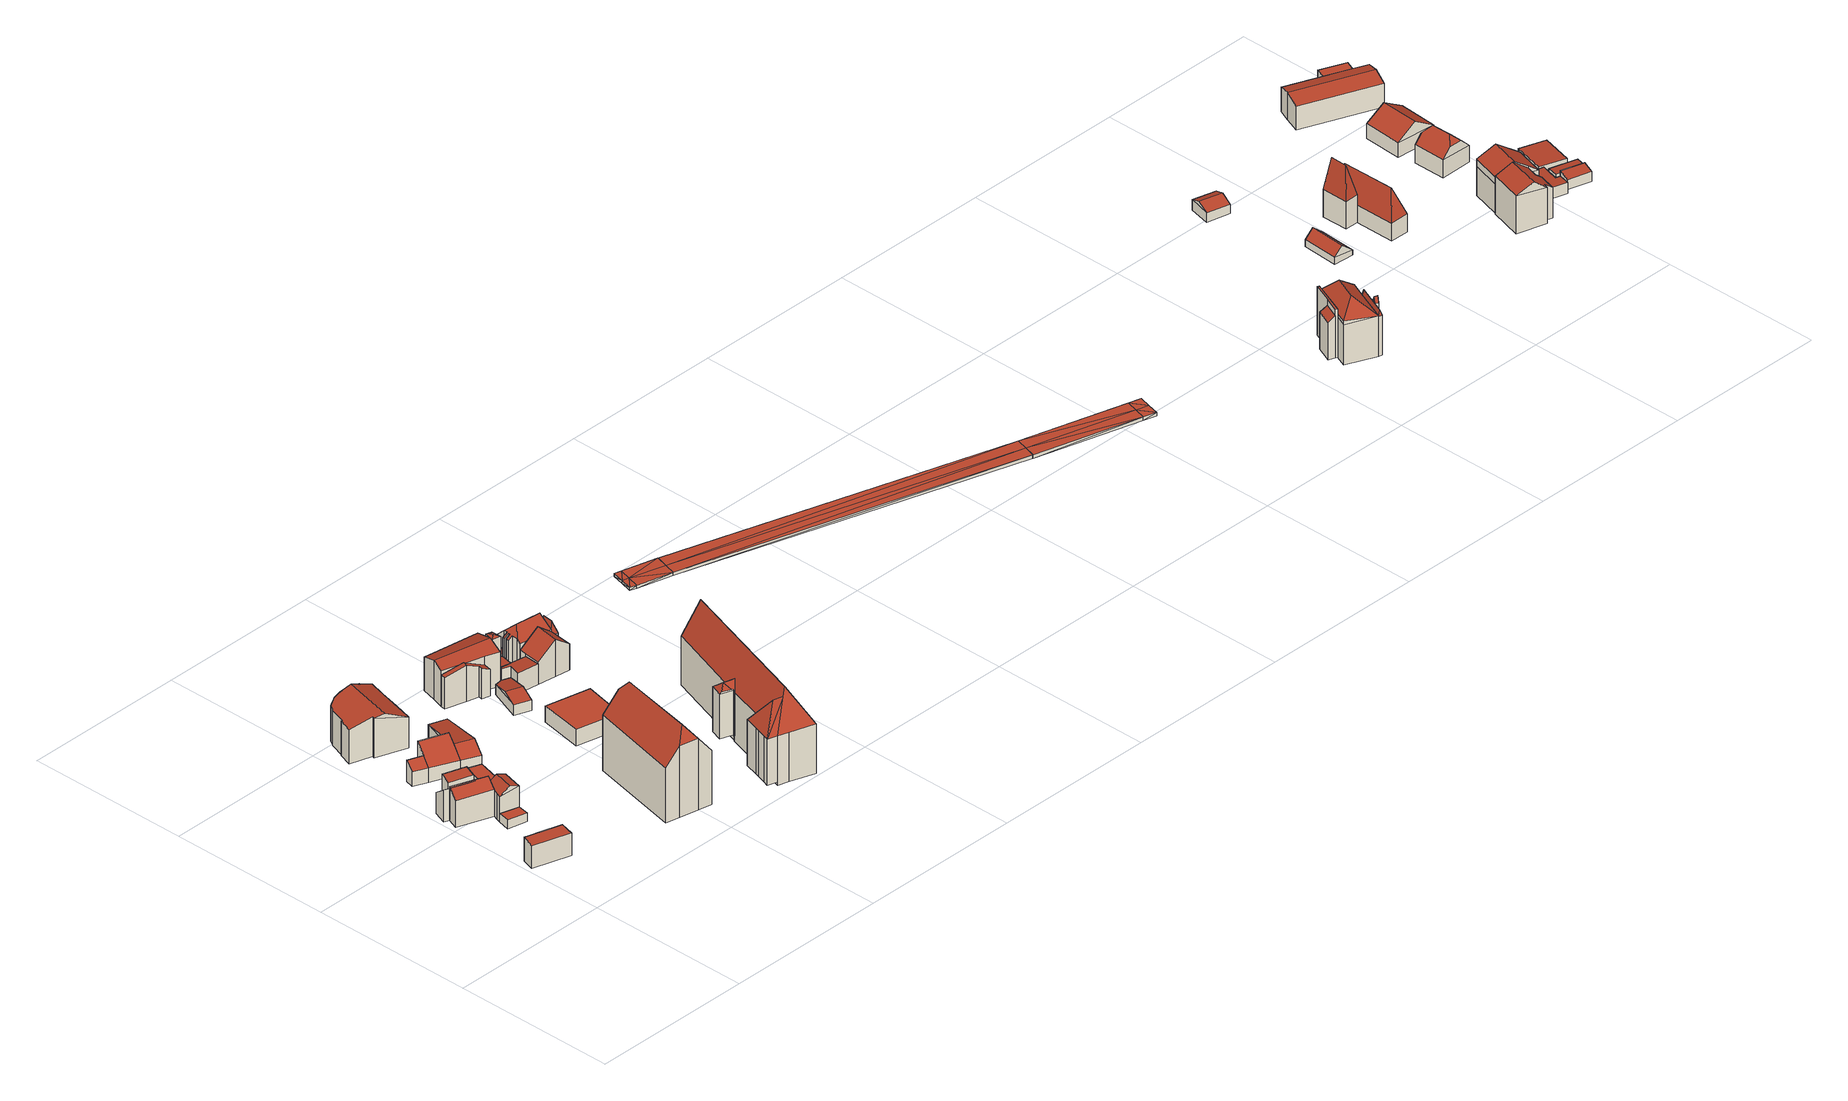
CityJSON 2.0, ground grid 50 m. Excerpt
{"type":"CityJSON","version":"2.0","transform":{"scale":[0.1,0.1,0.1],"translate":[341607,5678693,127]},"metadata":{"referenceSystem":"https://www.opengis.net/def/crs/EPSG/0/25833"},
"CityObjects":{
"building1":{"type":"Building","attributes":{"Dachtyp_tdc":"tdcPolyFlatRoof","Gemeindeschluessel":14729160,"Dachneigung":7.86,"QualitaetDacherkennung":70,"Geometrietyp2DReferenz":"3000","function":"31001_9998","roofType":"2100","measuredHeight":7.55},"geometry":[{"type":"MultiSurface","lod":"2","boundaries":[[[0,1,2,3]],[[1,4,5,2]],[[4,6,7,5]],[[6,8,9,7]],[[8,10,11,9]],[[10,12,13,11]],[[12,14,15,13]],[[14,0,3,15]],[[14,12,10,8,6,4,1,0]],[[3,2,5,7,9,11,13,15]]],"semantics":{"surfaces":[{"type":"WallSurface"},{"type":"RoofSurface"},{"type":"GroundSurface"}],"values":[0,0,0,0,0,0,0,0,1,2]}}]},
"building2":{"type":"Building","attributes":{"Dachtyp_tdc":"tdcPolyFlatRoof","Gemeindeschluessel":14729160,"Dachneigung":33.3,"QualitaetDacherkennung":71,"Geometrietyp2DReferenz":"3000","function":"31001_9998","roofType":"2100","measuredHeight":10.5},"geometry":[{"type":"MultiSurface","lod":"2","boundaries":[[[16,17,18,19]],[[17,20,21,18]],[[20,22,23,21]],[[22,24,25,23]],[[24,16,19,25]],[[24,22,20,17,16]],[[19,18,21,23,25]]],"semantics":{"surfaces":[{"type":"WallSurface"},{"type":"RoofSurface"},{"type":"GroundSurface"}],"values":[0,0,0,0,0,1,2]}}]},
"building3":{"type":"Building","attributes":{"Dachtyp_tdc":"tdcPolyFlatRoof","Gemeindeschluessel":14729160,"Dachneigung":37.61,"QualitaetDacherkennung":78,"Geometrietyp2DReferenz":"3000","function":"31001_9998","roofType":"2100","measuredHeight":10},"geometry":[{"type":"MultiSurface","lod":"2","boundaries":[[[26,27,28,29]],[[27,30,31,28]],[[30,32,33,31]],[[32,34,21,33]],[[34,35,18,21]],[[35,26,29,18]],[[35,34,32,30,27,26]],[[29,28,31,33,21,18]]],"semantics":{"surfaces":[{"type":"WallSurface"},{"type":"RoofSurface"},{"type":"GroundSurface"}],"values":[0,0,0,0,0,0,1,2]}}]},
"building4":{"type":"Building","attributes":{"Dachtyp_tdc":"tdcPolyFlatRoof","Gemeindeschluessel":14729160,"Dachneigung":0,"QualitaetDacherkennung":68,"Geometrietyp2DReferenz":"3000","function":"31001_9998","roofType":"1000","measuredHeight":2.64},"geometry":[{"type":"MultiSurface","lod":"2","boundaries":[[[36,37,38,39]],[[37,40,41,38]],[[40,42,43,41]],[[42,36,39,43]],[[42,40,37,36]],[[39,38,41,43]]],"semantics":{"surfaces":[{"type":"WallSurface"},{"type":"RoofSurface"},{"type":"GroundSurface"}],"values":[0,0,0,0,1,2]}}]},
"building5":{"type":"Building","attributes":{"Dachtyp_tdc":"tdcPolyFlatRoof","Gemeindeschluessel":14729160,"Dachneigung":8.6,"QualitaetDacherkennung":68,"Geometrietyp2DReferenz":"3000","function":"31001_9998","roofType":"2100","measuredHeight":6.21},"geometry":[{"type":"MultiSurface","lod":"2","boundaries":[[[44,45,46,47]],[[45,48,49,46]],[[48,50,51,49]],[[50,52,53,51]],[[52,54,55,53]],[[54,56,57,55]],[[56,44,47,57]],[[56,54,52,50,48,45,44]],[[47,46,49,51,53,55,57]]],"semantics":{"surfaces":[{"type":"WallSurface"},{"type":"RoofSurface"},{"type":"GroundSurface"}],"values":[0,0,0,0,0,0,0,1,2]}}]},
"building6":{"type":"Building","attributes":{"Dachtyp_tdc":"tdcFreeFormRoof","Gemeindeschluessel":14729160,"Dachneigung":37.84,"QualitaetDacherkennung":60,"Geometrietyp2DReferenz":"3000","function":"31001_9998","roofType":"5000","measuredHeight":10.18},"geometry":[{"type":"MultiSurface","lod":"2","boundaries":[[[58,59,38,41]],[[59,60,61,38]],[[60,62,63,61]],[[62,64,65,63]],[[64,66,67,65]],[[66,68,69,67]],[[68,58,41,69]],[[70,71,66,64,62,60,59]],[[58,68,71,70]],[[68,66,71]],[[59,58,70]],[[41,38,61,63,65,67,69]]],"semantics":{"surfaces":[{"type":"WallSurface"},{"type":"RoofSurface"},{"type":"GroundSurface"}],"values":[0,0,0,0,0,0,0,1,1,0,0,2]}}]},
"building7":{"type":"Building","attributes":{"Dachtyp_tdc":"tdcPolyFlatRoof","Gemeindeschluessel":14729160,"Dachneigung":10.71,"QualitaetDacherkennung":71,"Geometrietyp2DReferenz":"3000","function":"31001_9998","roofType":"2100","measuredHeight":6.39},"geometry":[{"type":"MultiSurface","lod":"2","boundaries":[[[72,73,74,75]],[[73,76,77,74]],[[76,78,79,77]],[[78,72,75,79]],[[78,76,73,72]],[[75,74,77,79]]],"semantics":{"surfaces":[{"type":"WallSurface"},{"type":"RoofSurface"},{"type":"GroundSurface"}],"values":[0,0,0,0,1,2]}}]},
"building8":{"type":"Building","attributes":{"Dachtyp_tdc":"tdcPolyFlatRoof","Gemeindeschluessel":14729160,"Dachneigung":0,"QualitaetDacherkennung":30,"Geometrietyp2DReferenz":"3000","function":"31001_9998","roofType":"1000","measuredHeight":5.7},"geometry":[{"type":"MultiSurface","lod":"2","boundaries":[[[80,81,82,67]],[[81,83,84,82]],[[83,78,85,84]],[[78,86,87,85]],[[86,88,89,87]],[[88,90,91,89]],[[90,92,69,91]],[[92,80,67,69]],[[92,90,88,86,78,83,81,80]],[[67,82,84,85,87,89,91,69]]],"semantics":{"surfaces":[{"type":"WallSurface"},{"type":"RoofSurface"},{"type":"GroundSurface"}],"values":[0,0,0,0,0,0,0,0,1,2]}}]},
"building9":{"type":"Building","attributes":{"Gemeindeschluessel":14729160,"Geometrietyp2DReferenz":"3000","function":"31001_9998","roofType":"9999"},"children":["building9-1","building9-2","building9-3"]},
"building9-1":{"type":"BuildingPart","attributes":{"Dachtyp_tdc":"tdcPolyFlatRoof","Dachneigung":35.22,"QualitaetDacherkennung":91,"Geometrietyp2DReferenz":"3000","roofType":"2100","measuredHeight":8.87},"parents":["building9"],"geometry":[{"type":"MultiSurface","lod":"2","boundaries":[[[93,94,95,96]],[[97,98,99,100]],[[98,101,102,103,104,99]],[[98,97,94,93,105,101]],[[104,96,95,100,99]],[[105,102,101]],[[96,104,103,93]],[[93,103,102,105]],[[100,95,94,97]]],"semantics":{"surfaces":[{"type":"WallSurface"},{"type":"RoofSurface"},{"type":"GroundSurface"},{"type":"ClosureSurface"}],"values":[0,0,0,1,2,0,3,3,3]}}]},
"building9-2":{"type":"BuildingPart","attributes":{"Dachtyp_tdc":"tdcPolyFlatRoof","Dachneigung":35.56,"QualitaetDacherkennung":69,"Geometrietyp2DReferenz":"3000","roofType":"2100","measuredHeight":6.53},"parents":["building9"],"geometry":[{"type":"MultiSurface","lod":"2","boundaries":[[[106,107,95,94]],[[106,108,109,107]],[[108,110,97,100,109]],[[108,106,94,110]],[[100,95,107,109]],[[94,97,110]],[[94,95,100,97]]],"semantics":{"surfaces":[{"type":"WallSurface"},{"type":"RoofSurface"},{"type":"GroundSurface"},{"type":"ClosureSurface"}],"values":[0,0,0,1,2,0,3]}}]},
"building9-3":{"type":"BuildingPart","attributes":{"Dachtyp_tdc":"tdcGableRoof","Dachneigung":10.05,"QualitaetDacherkennung":29,"Geometrietyp2DReferenz":"3000","roofType":"3100","measuredHeight":6.96},"parents":["building9"],"geometry":[{"type":"MultiSurface","lod":"2","boundaries":[[[111,112,113,114]],[[112,115,116,113]],[[115,93,96,116]],[[115,112,117]],[[112,111,102,105,118,117]],[[93,115,117,118]],[[114,113,116,96,104]],[[114,104,103,111]],[[104,96,93,103]],[[118,105,93]],[[103,102,111]],[[93,105,102,103]]],"semantics":{"surfaces":[{"type":"WallSurface"},{"type":"RoofSurface"},{"type":"GroundSurface"},{"type":"ClosureSurface"}],"values":[0,0,0,0,1,1,2,0,3,0,0,3]}}]},
"building10":{"type":"Building","attributes":{"Dachtyp_tdc":"tdcFreeFormRoof","Gemeindeschluessel":14729160,"Dachneigung":25.63,"QualitaetDacherkennung":40,"Geometrietyp2DReferenz":"3000","function":"31001_9998","roofType":"5000","measuredHeight":13.06},"geometry":[{"type":"MultiSurface","lod":"2","boundaries":[[[119,120,121,122]],[[120,123,124,121]],[[123,125,126,124]],[[125,127,128,126]],[[127,129,130,128]],[[129,131,132,130]],[[131,133,134,132]],[[133,135,136,134]],[[135,137,138,136]],[[137,139,140,138]],[[139,141,142,140]],[[141,143,144,142]],[[143,145,146,144]],[[145,147,148,146]],[[147,149,150,148]],[[149,151,152,150]],[[151,153,154,152]],[[153,155,156,154]],[[155,119,122,156]],[[153,151,149,147,145,157,158,155]],[[158,157,143,141,139,137,135,133,131,129,127,125,123,120,119]],[[145,143,157]],[[119,155,158]],[[122,121,124,126,128,130,132,134,136,138,140,142,144,146,148,150,152,154,156]]],"semantics":{"surfaces":[{"type":"WallSurface"},{"type":"RoofSurface"},{"type":"GroundSurface"}],"values":[0,0,0,0,0,0,0,0,0,0,0,0,0,0,0,0,0,0,0,1,1,0,0,2]}}]},
"building11":{"type":"Building","attributes":{"name":"Staatsanwaltschaft Leipzig","Dachtyp_tdc":"tdcHippedGableRoof","Gemeindeschluessel":14729160,"Dachneigung":51.75,"QualitaetDacherkennung":100,"Geometrietyp2DReferenz":"3000","function":"31001_3010","roofType":"3300","measuredHeight":26.03},"geometry":[{"type":"MultiSurface","lod":"2","boundaries":[[[159,160,161,162]],[[160,163,164,161]],[[163,165,166,164]],[[165,167,168,166]],[[167,169,170,168]],[[169,171,172,170]],[[171,173,174,172]],[[173,159,162,174]],[[169,167,175]],[[160,159,176]],[[167,165,163,160,176,175]],[[159,173,171,169,175,176]],[[162,161,164,166,168,170,172,174]]],"semantics":{"surfaces":[{"type":"WallSurface"},{"type":"RoofSurface"},{"type":"GroundSurface"}],"values":[0,0,0,0,0,0,0,0,1,1,1,1,2]}}]},
"building12":{"type":"Building","attributes":{"Dachtyp_tdc":"tdcPolyFlatRoof","Gemeindeschluessel":14729160,"Dachneigung":0,"QualitaetDacherkennung":26,"Geometrietyp2DReferenz":"3000","function":"31001_9998","roofType":"1000","measuredHeight":5.09},"geometry":[{"type":"MultiSurface","lod":"2","boundaries":[[[177,178,179,180]],[[178,181,182,179]],[[181,183,184,182]],[[183,177,180,184]],[[183,181,178,177]],[[180,179,182,184]]],"semantics":{"surfaces":[{"type":"WallSurface"},{"type":"RoofSurface"},{"type":"GroundSurface"}],"values":[0,0,0,0,1,2]}}]},
"building13":{"type":"Building","attributes":{"Gemeindeschluessel":14729160,"Geometrietyp2DReferenz":"3000","function":"31001_9998","roofType":"9999"},"children":["building13-1","building13-2"]},
"building13-1":{"type":"BuildingPart","attributes":{"Dachtyp_tdc":"tdcGableRoof","Dachneigung":24.85,"QualitaetDacherkennung":20,"Geometrietyp2DReferenz":"3000","roofType":"3100","measuredHeight":11.17},"parents":["building13"],"geometry":[{"type":"MultiSurface","lod":"2","boundaries":[[[185,186,187,188]],[[186,189,190,187]],[[189,191,192,190]],[[191,193,194,192]],[[195,196,197,198]],[[196,185,188,197]],[[199,200,193,191,189]],[[189,186,185,196,195,201,199]],[[188,187,190,192,194,202,198,197]],[[203,200,199]],[[202,194,193,200,203]],[[201,203,199]],[[202,203,201,195,198]]],"semantics":{"surfaces":[{"type":"WallSurface"},{"type":"RoofSurface"},{"type":"GroundSurface"},{"type":"ClosureSurface"}],"values":[0,0,0,0,0,0,1,1,2,0,3,0,3]}}]},
"building13-2":{"type":"BuildingPart","attributes":{"Dachtyp_tdc":"tdcGableRoof","Dachneigung":19.68,"QualitaetDacherkennung":44,"Geometrietyp2DReferenz":"3000","roofType":"3100","measuredHeight":12.13},"parents":["building13"],"geometry":[{"type":"MultiSurface","lod":"2","boundaries":[[[204,205,206,194,193]],[[205,207,208,206]],[[207,209,210,208]],[[209,211,212,210]],[[211,213,214,212]],[[213,215,216,214]],[[215,217,218,216]],[[217,219,195,198,218]],[[213,211,209,207,205]],[[205,204,200,203,201,219,217,215,213]],[[198,202,194,206,208,210,212,214,216,218]],[[201,195,219]],[[193,200,204]],[[194,202,203,200,193]],[[202,198,195,201,203]]],"semantics":{"surfaces":[{"type":"WallSurface"},{"type":"RoofSurface"},{"type":"GroundSurface"},{"type":"ClosureSurface"}],"values":[0,0,0,0,0,0,0,0,1,1,2,0,0,3,3]}}]},
"building14":{"type":"Building","attributes":{"Dachtyp_tdc":"tdcFreeFormRoof","Gemeindeschluessel":14729160,"Dachneigung":13.59,"QualitaetDacherkennung":16,"Geometrietyp2DReferenz":"3000","function":"31001_9998","roofType":"5000","measuredHeight":4.41},"geometry":[{"type":"MultiSurface","lod":"2","boundaries":[[[220,221,222,223]],[[221,224,225,222]],[[224,226,227,225]],[[226,228,229,227]],[[228,230,231,229]],[[230,232,233,231]],[[232,234,235,233]],[[234,220,223,235]],[[230,228,226,224,221,236,237]],[[234,232,237,236,220]],[[221,220,236]],[[232,230,237]],[[223,222,225,227,229,231,233,235]]],"semantics":{"surfaces":[{"type":"WallSurface"},{"type":"RoofSurface"},{"type":"GroundSurface"}],"values":[0,0,0,0,0,0,0,0,1,1,0,0,2]}}]},
"building15":{"type":"Building","attributes":{"Gemeindeschluessel":14729160,"Geometrietyp2DReferenz":"3000","function":"31001_9998","roofType":"9999"},"children":["building15-1","building15-2"]},
"building15-1":{"type":"BuildingPart","attributes":{"Dachtyp_tdc":"tdcPolyFlatRoof","Dachneigung":3.17,"QualitaetDacherkennung":57,"Geometrietyp2DReferenz":"3000","roofType":"2100","measuredHeight":6.18},"parents":["building15"],"geometry":[{"type":"MultiSurface","lod":"2","boundaries":[[[238,239,240,241,242]],[[239,243,244,240]],[[243,245,246,244]],[[245,247,248,246]],[[247,249,250,248]],[[249,247,245,243,239,238,251]],[[241,240,244,246,248,250]],[[242,251,238]],[[241,250,249,251,242]]],"semantics":{"surfaces":[{"type":"WallSurface"},{"type":"RoofSurface"},{"type":"GroundSurface"},{"type":"ClosureSurface"}],"values":[0,0,0,0,0,1,2,0,3]}}]},
"building15-2":{"type":"BuildingPart","attributes":{"Dachtyp_tdc":"tdcPolyFlatRoof","Dachneigung":3.89,"QualitaetDacherkennung":77,"Geometrietyp2DReferenz":"3000","roofType":"2100","measuredHeight":6.38},"parents":["building15"],"geometry":[{"type":"MultiSurface","lod":"2","boundaries":[[[247,248,250,249]],[[247,252,253,248]],[[252,254,255,253]],[[254,256,231,255]],[[256,257,229,231]],[[257,258,227,229]],[[258,259,225,227]],[[259,242,241,225]],[[242,259,258,257,256,254,252,247,249,251]],[[250,248,253,255,231,229,227,225,241]],[[250,241,242,251,249]]],"semantics":{"surfaces":[{"type":"WallSurface"},{"type":"RoofSurface"},{"type":"GroundSurface"},{"type":"ClosureSurface"}],"values":[0,0,0,0,0,0,0,0,1,2,3]}}]},
"building16":{"type":"Building","attributes":{"Dachtyp_tdc":"tdcFreeFormRoof","Gemeindeschluessel":14729160,"Dachneigung":22.37,"QualitaetDacherkennung":11,"Geometrietyp2DReferenz":"3000","function":"31001_9998","roofType":"5000","measuredHeight":12.38},"geometry":[{"type":"MultiSurface","lod":"2","boundaries":[[[260,215,216,261]],[[215,262,212,216]],[[262,263,264,212]],[[263,260,261,264]],[[265,263,262]],[[266,265,262,215]],[[266,215,260]],[[265,266,260,263]],[[261,216,212,264]]],"semantics":{"surfaces":[{"type":"WallSurface"},{"type":"RoofSurface"},{"type":"GroundSurface"}],"values":[0,0,0,0,1,1,1,1,2]}}]},
"building17":{"type":"Building","attributes":{"Dachtyp_tdc":"tdcPolyFlatRoof","Gemeindeschluessel":14729160,"Dachneigung":3.23,"QualitaetDacherkennung":82,"Geometrietyp2DReferenz":"3000","function":"31001_9998","roofType":"2100","measuredHeight":3.05},"geometry":[{"type":"MultiSurface","lod":"2","boundaries":[[[267,268,269,270]],[[268,271,272,269]],[[271,273,274,272]],[[273,275,276,274]],[[275,267,270,276]],[[275,273,271,268,267]],[[270,269,272,274,276]]],"semantics":{"surfaces":[{"type":"WallSurface"},{"type":"RoofSurface"},{"type":"GroundSurface"}],"values":[0,0,0,0,0,1,2]}}]},
"building18":{"type":"Building","attributes":{"name":"Amtsgericht,Schloss Grimma","Gemeindeschluessel":14729160,"QualitaetDacherkennung":100,"Geometrietyp2DReferenz":"3000","function":"31001_3015","roofType":"9999"},"children":["building18-1","building18-2","building18-3"]},
"building18-1":{"type":"BuildingPart","attributes":{"Dachtyp_tdc":"tdcHipAndGableRoof","Dachneigung":48.7,"QualitaetDacherkennung":100,"Geometrietyp2DReferenz":"3000","roofType":"5000","measuredHeight":15.98},"parents":["building18"],"geometry":[{"type":"MultiSurface","lod":"2","boundaries":[[[277,278,279,280,281]],[[278,282,283,279]],[[282,284,285,283]],[[284,286,287,288,285]],[[282,289,290,284]],[[291,292,293,294,295,290]],[[293,277,294]],[[289,291,290]],[[286,290,295]],[[290,286,284]],[[278,292,291,289,282]],[[277,293,292,278]],[[286,295,294]],[[280,279,283,285,288,296]],[[297,287,286,294]],[[296,288,287,297]],[[281,297,294,277]],[[281,280,296,297]]],"semantics":{"surfaces":[{"type":"WallSurface"},{"type":"RoofSurface"},{"type":"GroundSurface"},{"type":"ClosureSurface"}],"values":[0,0,0,0,1,1,1,1,1,1,0,0,0,2,0,3,0,3]}}]},
"building18-2":{"type":"BuildingPart","attributes":{"Dachtyp_tdc":"tdcHipAndGableRoof","Dachneigung":59.35,"QualitaetDacherkennung":100,"Geometrietyp2DReferenz":"3000","roofType":"5000","measuredHeight":24.77},"parents":["building18"],"geometry":[{"type":"MultiSurface","lod":"2","boundaries":[[[298,299,300,301,302]],[[299,281,280,303,300]],[[304,305,306,307]],[[305,308,309,306]],[[308,310,311,309]],[[310,312,313,311]],[[312,314,315,313]],[[314,316,317,315]],[[316,318,319,317]],[[318,320,321,319]],[[320,322,323,324,321]],[[320,318,316,325]],[[316,314,312,310,325]],[[310,308,305,304,287,297,281,299,298,322,320,325]],[[301,300,303,326,307,306,309,311,313,315,317,319,321,324]],[[326,303,280,296]],[[296,280,281,297]],[[304,307,326,296,288,287]],[[287,288,296,297]],[[302,301,324,323]],[[298,302,323,322]]],"semantics":{"surfaces":[{"type":"WallSurface"},{"type":"RoofSurface"},{"type":"GroundSurface"},{"type":"ClosureSurface"}],"values":[0,0,0,0,0,0,0,0,0,0,0,1,1,1,2,0,3,0,3,0,3]}}]},
"building18-3":{"type":"BuildingPart","attributes":{"Dachtyp_tdc":"tdcHipAndGableRoof","Dachneigung":58.11,"QualitaetDacherkennung":100,"Geometrietyp2DReferenz":"3000","roofType":"5000","measuredHeight":21.77},"parents":["building18"],"geometry":[{"type":"MultiSurface","lod":"2","boundaries":[[[320,327,328,329]],[[327,330,331,328]],[[330,332,333,331]],[[332,334,335,333]],[[334,336,337,335]],[[336,338,298,302,337]],[[334,332,330,339,340,336]],[[339,341,342,340]],[[341,327,320,342]],[[338,340,342]],[[340,338,336]],[[327,341,339,330]],[[338,342,320]],[[329,328,331,333,335,337,302,323]],[[329,323,322,298,338,320]],[[323,302,298,322]]],"semantics":{"surfaces":[{"type":"WallSurface"},{"type":"RoofSurface"},{"type":"GroundSurface"},{"type":"ClosureSurface"}],"values":[0,0,0,0,0,0,1,1,1,1,1,0,0,2,0,3]}}]},
"building19":{"type":"Building","attributes":{"Dachtyp_tdc":"tdcGableRoof","Gemeindeschluessel":14729160,"Dachneigung":39.35,"QualitaetDacherkennung":75,"Geometrietyp2DReferenz":"3000","function":"31001_9998","roofType":"3100","measuredHeight":11.54},"geometry":[{"type":"MultiSurface","lod":"2","boundaries":[[[343,344,345,346]],[[344,347,348,345]],[[347,349,350,348]],[[349,351,352,350]],[[351,353,255,352]],[[353,354,253,255]],[[354,343,346,253]],[[351,349,347,344]],[[344,343,354,353,351]],[[346,345,348,350,352,255,253]]],"semantics":{"surfaces":[{"type":"WallSurface"},{"type":"RoofSurface"},{"type":"GroundSurface"}],"values":[0,0,0,0,0,0,0,1,1,2]}}]},
"building20":{"type":"Building","attributes":{"Dachtyp_tdc":"tdcGableAndHippedGRoof","Gemeindeschluessel":14729160,"Dachneigung":44.01,"QualitaetDacherkennung":59,"Geometrietyp2DReferenz":"3000","function":"31001_9998","roofType":"9999","measuredHeight":11.18},"geometry":[{"type":"MultiSurface","lod":"2","boundaries":[[[355,356,357,358]],[[356,359,360,357]],[[359,361,362,360]],[[361,363,364,362]],[[363,365,366,364]],[[365,367,368,366]],[[367,369,370,368]],[[369,371,372,370]],[[371,373,374,372]],[[373,375,376,374]],[[375,377,378,376]],[[377,379,380,378]],[[379,381,382,380]],[[381,383,384,382]],[[383,385,386,384]],[[385,355,358,386]],[[381,379,377,375,373,371,369,367,365,363,387]],[[363,361,359,356,355,387]],[[355,385,383,381,387]],[[358,357,360,362,364,366,368,370,372,374,376,378,380,382,384,386]]],"semantics":{"surfaces":[{"type":"WallSurface"},{"type":"RoofSurface"},{"type":"GroundSurface"}],"values":[0,0,0,0,0,0,0,0,0,0,0,0,0,0,0,0,1,1,1,2]}}]},
"building21":{"type":"Building","attributes":{"Dachtyp_tdc":"tdcFreeFormRoof","Gemeindeschluessel":14729160,"Dachneigung":71.85,"QualitaetDacherkennung":29,"Geometrietyp2DReferenz":"3000","function":"31001_9998","roofType":"5000","measuredHeight":9.69},"geometry":[{"type":"MultiSurface","lod":"2","boundaries":[[[388,389,390,391]],[[389,392,393,390]],[[392,394,395,393]],[[394,388,391,395]],[[396,397,394,392]],[[396,392,389]],[[397,396,389,388]],[[397,388,394]],[[391,390,393,395]]],"semantics":{"surfaces":[{"type":"WallSurface"},{"type":"RoofSurface"},{"type":"GroundSurface"}],"values":[0,0,0,0,1,0,1,1,2]}}]},
"building22":{"type":"Building","attributes":{"name":"Pöppelmannbrücke","BodenHoehe":129.99,"gemHoehe":0,"BauwerkHoehe":1,"Breite":7.5,"Gemeindeschluessel":"14729160","Geometrietyp2DReferenz":"3000","function":"53001_1800","measuredHeight":1},"geometry":[{"type":"MultiSurface","lod":"2","boundaries":[[[398,399,400]],[[400,399,401]],[[400,401,402]],[[402,401,403]],[[402,403,404]],[[404,403,405]],[[405,403,406]],[[406,403,407]],[[406,407,408]],[[406,408,409]],[[409,408,410]],[[409,410,411]],[[399,412,401]],[[401,412,413]],[[401,413,414]],[[401,414,403]],[[403,414,407]],[[407,414,415]],[[407,415,416]],[[407,416,417]],[[407,417,418]],[[407,418,408]],[[408,418,419]],[[408,419,410]],[[409,420,421]],[[411,410,422]],[[411,422,420]],[[410,419,423]],[[410,423,422]],[[419,418,424]],[[419,424,423]],[[418,417,425]],[[418,425,424]],[[417,416,426]],[[417,426,425]],[[416,415,427]],[[416,427,426]],[[415,414,428]],[[415,428,427]],[[414,413,429]],[[414,429,428]],[[413,412,430]],[[413,430,429]],[[412,399,431]],[[412,431,430]],[[399,398,432]],[[399,432,431]],[[398,400,433]],[[398,433,432]],[[400,402,434]],[[400,434,433]],[[402,404,435]],[[402,435,434]],[[404,405,436]],[[404,436,435]],[[405,406,437]],[[405,437,436]],[[406,409,421]],[[406,421,437]],[[409,411,420]],[[433,431,432]],[[438,431,433]],[[434,438,433]],[[439,438,434]],[[435,439,434]],[[436,439,435]],[[437,439,436]],[[440,439,437]],[[441,440,437]],[[421,441,437]],[[422,441,421]],[[420,422,421]],[[438,430,431]],[[429,430,438]],[[428,429,438]],[[439,428,438]],[[440,428,439]],[[427,428,440]],[[426,427,440]],[[425,426,440]],[[424,425,440]],[[441,424,440]],[[423,424,441]],[[422,423,441]]],"semantics":{"surfaces":[{"type":"RoofSurface"},{"type":"WallSurface"},{"type":"GroundSurface"}],"values":[0,0,0,0,0,0,0,0,0,0,0,0,0,0,0,0,0,0,0,0,0,0,0,0,1,1,1,1,1,1,1,1,1,1,1,1,1,1,1,1,1,1,1,1,1,1,1,1,1,1,1,1,1,1,1,1,1,1,1,1,2,2,2,2,2,2,2,2,2,2,2,2,2,2,2,2,2,2,2,2,2,2,2,2]}}]},
"building23":{"type":"Building","attributes":{"Gemeindeschluessel":14729160,"Geometrietyp2DReferenz":"3000","function":"31001_9998","roofType":"9999"},"children":["building23-1","building23-2","building23-3","building23-4","building23-5"]},
"building23-1":{"type":"BuildingPart","attributes":{"Dachtyp_tdc":"tdcGableRoof","Dachneigung":68.23,"QualitaetDacherkennung":5,"Geometrietyp2DReferenz":"3000","roofType":"3100","measuredHeight":15.13},"parents":["building23"],"geometry":[{"type":"MultiSurface","lod":"2","boundaries":[[[442,443,444,445]],[[443,446,447,444]],[[446,448,449,450,447]],[[446,443,451]],[[443,442,452,453,451]],[[448,446,451,453]],[[445,444,447,450]],[[454,449,448]],[[442,445,450,449,454]],[[448,453,452,454]],[[454,452,442]]],"semantics":{"surfaces":[{"type":"WallSurface"},{"type":"RoofSurface"},{"type":"GroundSurface"},{"type":"ClosureSurface"}],"values":[0,0,0,0,1,1,2,0,3,0,3]}}]},
"building23-2":{"type":"BuildingPart","attributes":{"Dachtyp_tdc":"tdcFreeFormRoof","Dachneigung":73.15,"QualitaetDacherkennung":38,"Geometrietyp2DReferenz":"3000","roofType":"5000","measuredHeight":13.95},"parents":["building23"],"geometry":[{"type":"MultiSurface","lod":"2","boundaries":[[[455,456,442,445,457]],[[458,459,460,461]],[[462,459,458]],[[463,462,458,449,454,452,456]],[[463,456,455]],[[462,463,455,459]],[[457,445,450,461,460]],[[461,450,449,458]],[[442,456,452]],[[450,445,442,454,449]],[[442,452,454]],[[457,460,459,455]]],"semantics":{"surfaces":[{"type":"WallSurface"},{"type":"RoofSurface"},{"type":"GroundSurface"},{"type":"ClosureSurface"}],"values":[0,0,1,1,0,1,2,0,0,3,3,3]}}]},
"building23-3":{"type":"BuildingPart","attributes":{"Dachtyp_tdc":"tdcPolyFlatRoof","Dachneigung":36.7,"QualitaetDacherkennung":43,"Geometrietyp2DReferenz":"3000","roofType":"2100","measuredHeight":13.03},"parents":["building23"],"geometry":[{"type":"MultiSurface","lod":"2","boundaries":[[[464,465,466,467]],[[465,468,469,466]],[[468,470,471,469]],[[470,468,465,464]],[[467,466,469,471]],[[467,471,470,464]]],"semantics":{"surfaces":[{"type":"WallSurface"},{"type":"RoofSurface"},{"type":"GroundSurface"},{"type":"ClosureSurface"}],"values":[0,0,0,1,2,3]}}]},
"building23-4":{"type":"BuildingPart","attributes":{"Dachtyp_tdc":"tdcPolyFlatRoof","Dachneigung":0,"QualitaetDacherkennung":16,"Geometrietyp2DReferenz":"3000","roofType":"1000","measuredHeight":15.02},"parents":["building23"],"geometry":[{"type":"MultiSurface","lod":"2","boundaries":[[[472,473,464,467,474,475,476]],[[477,478,479,471,470]],[[478,480,481,482,483,479]],[[480,478,477,473,472]],[[474,467,471,479,483]],[[470,464,473,477]],[[470,471,467,464]],[[476,481,480,472]],[[475,474,483,482]],[[475,482,481,476]]],"semantics":{"surfaces":[{"type":"WallSurface"},{"type":"RoofSurface"},{"type":"GroundSurface"},{"type":"ClosureSurface"}],"values":[0,0,0,1,2,0,3,0,3,3]}}]},
"building23-5":{"type":"BuildingPart","attributes":{"Dachtyp_tdc":"tdcHipRoof","Dachneigung":41.52,"QualitaetDacherkennung":52,"Geometrietyp2DReferenz":"3000","roofType":"3200","measuredHeight":17.5},"parents":["building23"],"geometry":[{"type":"MultiSurface","lod":"2","boundaries":[[[484,485,486,460,459]],[[485,475,474,486]],[[482,487,488,483]],[[487,489,455,457,488]],[[490,484,491]],[[492,481,493]],[[484,494,492,493,491]],[[481,476,490,491,493]],[[485,490,476,475]],[[489,494,484]],[[487,492,494,489]],[[482,481,492,487]],[[484,490,485]],[[457,460,486,474,483,488]],[[459,455,489,484]],[[459,460,457,455]],[[483,474,475,482]],[[475,476,481,482]]],"semantics":{"surfaces":[{"type":"WallSurface"},{"type":"RoofSurface"},{"type":"GroundSurface"},{"type":"ClosureSurface"}],"values":[0,0,0,0,1,1,1,1,0,0,0,0,0,2,0,3,3,3]}}]},
"building24":{"type":"Building","attributes":{"Dachtyp_tdc":"tdcGableRoof","Gemeindeschluessel":14729160,"Dachneigung":41.51,"QualitaetDacherkennung":51,"Geometrietyp2DReferenz":"3000","function":"31001_9998","roofType":"3100","measuredHeight":4.69},"geometry":[{"type":"MultiSurface","lod":"2","boundaries":[[[495,496,497,498]],[[496,499,500,497]],[[499,501,502,500]],[[501,495,498,502]],[[499,496,503]],[[495,501,504]],[[496,495,504,503]],[[501,499,503,504]],[[498,497,500,502]]],"semantics":{"surfaces":[{"type":"WallSurface"},{"type":"RoofSurface"},{"type":"GroundSurface"}],"values":[0,0,0,0,0,0,1,1,2]}}]},
"building25":{"type":"Building","attributes":{"Dachtyp_tdc":"tdcGableRoof","Gemeindeschluessel":14729160,"Dachneigung":21.46,"QualitaetDacherkennung":83,"Geometrietyp2DReferenz":"3000","function":"31001_9998","roofType":"3100","measuredHeight":4.34},"geometry":[{"type":"MultiSurface","lod":"2","boundaries":[[[505,506,507,508]],[[506,509,510,507]],[[509,511,512,510]],[[511,505,508,512]],[[509,506,513]],[[505,511,514]],[[506,505,514,513]],[[511,509,513,514]],[[508,507,510,512]]],"semantics":{"surfaces":[{"type":"WallSurface"},{"type":"RoofSurface"},{"type":"GroundSurface"}],"values":[0,0,0,0,0,0,1,1,2]}}]},
"building26":{"type":"Building","attributes":{"Gemeindeschluessel":14729160,"Geometrietyp2DReferenz":"3000","function":"31001_9998","roofType":"9999"},"children":["building26-1","building26-2"]},
"building26-1":{"type":"BuildingPart","attributes":{"Dachtyp_tdc":"tdcFreeFormRoof","Dachneigung":77.5,"QualitaetDacherkennung":15,"Geometrietyp2DReferenz":"3000","roofType":"5000","measuredHeight":17.85},"parents":["building26"],"geometry":[{"type":"MultiSurface","lod":"2","boundaries":[[[515,516,517,518,519]],[[516,520,521,517]],[[520,522,523,521]],[[522,524,525,526,523]],[[527,524,522]],[[528,527,522,520]],[[529,528,520,516]],[[529,516,515]],[[527,528,529,515,524]],[[518,517,521,523,526]],[[519,525,524,515]],[[518,526,525,519]]],"semantics":{"surfaces":[{"type":"WallSurface"},{"type":"RoofSurface"},{"type":"GroundSurface"},{"type":"ClosureSurface"}],"values":[0,0,0,0,1,1,1,1,1,2,0,3]}}]},
"building26-2":{"type":"BuildingPart","attributes":{"Dachtyp_tdc":"tdcFreeFormRoof","Dachneigung":70.49,"QualitaetDacherkennung":15,"Geometrietyp2DReferenz":"3000","roofType":"5000","measuredHeight":13.6},"parents":["building26"],"geometry":[{"type":"MultiSurface","lod":"2","boundaries":[[[530,531,532,533]],[[531,534,535,532]],[[525,530,533,526]],[[536,537,525,519,534]],[[536,534,531]],[[537,536,531,530]],[[537,530,525]],[[533,532,535,518,526]],[[518,535,534,519]],[[526,518,519,525]]],"semantics":{"surfaces":[{"type":"WallSurface"},{"type":"RoofSurface"},{"type":"GroundSurface"},{"type":"ClosureSurface"}],"values":[0,0,0,1,1,1,1,2,0,3]}}]},
"building27":{"type":"Building","attributes":{"Dachtyp_tdc":"tdcFreeFormRoof","Gemeindeschluessel":14729160,"Dachneigung":37.31,"QualitaetDacherkennung":58,"Geometrietyp2DReferenz":"3000","function":"31001_9998","roofType":"5000","measuredHeight":14.33},"geometry":[{"type":"MultiSurface","lod":"2","boundaries":[[[538,539,540,541]],[[539,542,543,540]],[[542,544,545,543]],[[544,546,547,545]],[[546,548,549,547]],[[548,550,551,549]],[[550,552,553,551]],[[552,538,541,553]],[[554,555,539,538]],[[544,542,555,554,552,550,548,546]],[[542,539,555]],[[538,552,554]],[[541,540,543,545,547,549,551,553]]],"semantics":{"surfaces":[{"type":"WallSurface"},{"type":"RoofSurface"},{"type":"GroundSurface"}],"values":[0,0,0,0,0,0,0,0,1,1,0,0,2]}}]},
"building28":{"type":"Building","attributes":{"Dachtyp_tdc":"tdcGableRoof","Gemeindeschluessel":14729160,"Dachneigung":35.13,"QualitaetDacherkennung":50,"Geometrietyp2DReferenz":"3000","function":"31001_9998","roofType":"3100","measuredHeight":13.95},"geometry":[{"type":"MultiSurface","lod":"2","boundaries":[[[556,557,558,559]],[[557,560,561,558]],[[560,562,563,561]],[[562,564,565,563]],[[564,566,567,565]],[[566,556,559,567]],[[568,569,570,571]],[[560,557,570,569,572,562]],[[564,572,569,568,566]],[[562,572,564]],[[556,571,570,557]],[[566,568,571,556]],[[559,558,561,563,565,567]]],"semantics":{"surfaces":[{"type":"WallSurface"},{"type":"RoofSurface"},{"type":"GroundSurface"}],"values":[0,0,0,0,0,0,1,1,0,0,0,0,2]}}]},
"building29":{"type":"Building","attributes":{"Dachtyp_tdc":"tdcPolyFlatRoof","Gemeindeschluessel":14729160,"Dachneigung":3.55,"QualitaetDacherkennung":64,"Geometrietyp2DReferenz":"3000","function":"31001_9998","roofType":"2100","measuredHeight":3.43},"geometry":[{"type":"MultiSurface","lod":"2","boundaries":[[[573,574,575,576]],[[574,577,578,575]],[[577,579,580,578]],[[579,581,582,580]],[[581,583,584,582]],[[583,585,586,584]],[[585,587,588,586]],[[587,589,590,588]],[[589,591,592,590]],[[591,573,576,592]],[[591,589,587,585,583,581,579,577,574,573]],[[576,575,578,580,582,584,586,588,590,592]]],"semantics":{"surfaces":[{"type":"WallSurface"},{"type":"RoofSurface"},{"type":"GroundSurface"}],"values":[0,0,0,0,0,0,0,0,0,0,1,2]}}]},
"building30":{"type":"Building","attributes":{"Dachtyp_tdc":"tdcHippedGableRoof","Gemeindeschluessel":14729160,"Dachneigung":44.58,"QualitaetDacherkennung":98,"Geometrietyp2DReferenz":"3000","function":"31001_9998","roofType":"3300","measuredHeight":10.31},"geometry":[{"type":"MultiSurface","lod":"2","boundaries":[[[593,594,595,596]],[[594,597,598,595]],[[597,599,600,598]],[[599,593,596,600]],[[597,594,601,602]],[[593,599,603,604]],[[602,601,605]],[[604,603,606]],[[594,593,604,606,605,601]],[[599,597,602,605,606,603]],[[596,595,598,600]]],"semantics":{"surfaces":[{"type":"WallSurface"},{"type":"RoofSurface"},{"type":"GroundSurface"}],"values":[0,0,0,0,0,0,1,1,1,1,2]}}]},
"building31":{"type":"Building","attributes":{"Dachtyp_tdc":"tdcPolyFlatRoof","Gemeindeschluessel":14729160,"Dachneigung":10.86,"QualitaetDacherkennung":47,"Geometrietyp2DReferenz":"3000","function":"31001_9998","roofType":"2100","measuredHeight":3.75},"geometry":[{"type":"MultiSurface","lod":"2","boundaries":[[[607,608,609,610]],[[608,611,612,609]],[[611,613,614,612]],[[613,607,610,614]],[[613,611,608,607]],[[610,609,612,614]]],"semantics":{"surfaces":[{"type":"WallSurface"},{"type":"RoofSurface"},{"type":"GroundSurface"}],"values":[0,0,0,0,1,2]}}]},
"building32":{"type":"Building","attributes":{"Dachtyp_tdc":"tdcPolyFlatRoof","Gemeindeschluessel":14729160,"Dachneigung":4.33,"QualitaetDacherkennung":68,"Geometrietyp2DReferenz":"3000","function":"31001_9998","roofType":"2100","measuredHeight":3.69},"geometry":[{"type":"MultiSurface","lod":"2","boundaries":[[[615,616,617,618]],[[616,619,620,617]],[[619,621,622,620]],[[621,623,624,622]],[[623,615,618,624]],[[623,621,619,616,615]],[[618,617,620,622,624]]],"semantics":{"surfaces":[{"type":"WallSurface"},{"type":"RoofSurface"},{"type":"GroundSurface"}],"values":[0,0,0,0,0,1,2]}}]},
"building33":{"type":"Building","attributes":{"Dachtyp_tdc":"tdcGableRoof","Gemeindeschluessel":14729160,"Dachneigung":31.96,"QualitaetDacherkennung":93,"Geometrietyp2DReferenz":"3000","function":"31001_9998","roofType":"3100","measuredHeight":8.34},"geometry":[{"type":"MultiSurface","lod":"2","boundaries":[[[625,626,627,628]],[[626,629,630,627]],[[629,631,632,630]],[[631,625,628,632]],[[629,626,633]],[[625,631,634]],[[626,625,634,633]],[[631,629,633,634]],[[628,627,630,632]]],"semantics":{"surfaces":[{"type":"WallSurface"},{"type":"RoofSurface"},{"type":"GroundSurface"}],"values":[0,0,0,0,0,0,1,1,2]}}]},
"building34":{"type":"Building","attributes":{"Dachtyp_tdc":"tdcPolyFlatRoof","Gemeindeschluessel":14729160,"Dachneigung":2.64,"QualitaetDacherkennung":68,"Geometrietyp2DReferenz":"3000","function":"31001_9998","roofType":"2100","measuredHeight":2.61},"geometry":[{"type":"MultiSurface","lod":"2","boundaries":[[[635,636,637,638]],[[636,639,640,637]],[[639,641,642,640]],[[641,635,638,642]],[[641,639,636,635]],[[638,637,640,642]]],"semantics":{"surfaces":[{"type":"WallSurface"},{"type":"RoofSurface"},{"type":"GroundSurface"}],"values":[0,0,0,0,1,2]}}]},
"building35":{"type":"Building","attributes":{"Gemeindeschluessel":14729160,"Geometrietyp2DReferenz":"3000","function":"31001_9998","roofType":"9999"},"children":["building35-1","building35-2"]},
"building35-1":{"type":"BuildingPart","attributes":{"Dachtyp_tdc":"tdcPolyFlatRoof","Dachneigung":0,"QualitaetDacherkennung":69,"Geometrietyp2DReferenz":"3000","roofType":"1000","measuredHeight":4.32},"parents":["building35"],"geometry":[{"type":"MultiSurface","lod":"2","boundaries":[[[643,644,645,646]],[[644,647,648,645]],[[647,649,650,648]],[[647,644,643,649]],[[650,646,645,648]],[[646,650,649,643]]],"semantics":{"surfaces":[{"type":"WallSurface"},{"type":"RoofSurface"},{"type":"GroundSurface"},{"type":"ClosureSurface"}],"values":[0,0,0,1,2,3]}}]},
"building35-2":{"type":"BuildingPart","attributes":{"Dachtyp_tdc":"tdcGableRoof","Dachneigung":13.4,"QualitaetDacherkennung":83,"Geometrietyp2DReferenz":"3000","roofType":"3100","measuredHeight":8.49},"parents":["building35"],"geometry":[{"type":"MultiSurface","lod":"2","boundaries":[[[651,652,653,650,649]],[[652,654,655,653]],[[654,656,657,655]],[[656,658,659,657]],[[658,660,661,659]],[[660,662,663,661]],[[662,664,646,663]],[[664,643,646]],[[660,658,656,654]],[[654,652,651,664,662,660]],[[650,653,655,657,659,661,663,646]],[[649,643,664,651]],[[649,650,646,643]]],"semantics":{"surfaces":[{"type":"WallSurface"},{"type":"RoofSurface"},{"type":"GroundSurface"},{"type":"ClosureSurface"}],"values":[0,0,0,0,0,0,0,0,1,1,2,0,3]}}]}
},
"vertices":[
[7,235,87],[17,272,92],[17,272,17],[7,235,17],[31,268,92],[31,268,17],[48,263,92],[48,263,17],[52,262,92],[52,262,17],[60,259,92],[60,259,17],[126,240,92],[126,240,17],[119,201,87],[119,201,17],
[9,505,98],[21,538,121],[21,538,16],[9,505,16],[90,513,121],[90,513,16],[125,500,121],[125,500,16],[113,468,99],[113,468,16],
[5,544,116],[20,585,82],[20,585,16],[5,544,16],[106,555,81],[106,555,16],[100,539,94],[100,539,16],[90,513,116],[21,538,116],
[95,403,44],[102,439,44],[102,439,17],[95,403,17],[159,423,44],[159,423,17],[153,389,44],[153,389,17],
[90,513,80],[100,539,76],[100,539,18],[90,513,18],[106,555,73],[106,555,18],[142,542,73],[142,542,18],[138,525,76],[138,525,18],[131,498,80],[131,498,18],[125,500,80],[125,500,18],
[159,423,108],[102,439,95],[107,452,96],[107,452,17],[113,468,98],[113,468,17],[125,500,100],[125,500,17],[131,498,105],[131,498,17],[173,485,110],[173,485,17],[131,431,119],[148,492,119],
[81,600,74],[92,632,80],[92,632,16],[81,600,16],[160,610,80],[160,610,16],[151,576,74],[151,576,16],
[131,498,74],[138,525,74],[138,525,17],[142,542,74],[142,542,17],[151,576,17],[160,610,74],[160,610,17],[167,608,74],[167,608,17],[202,596,74],[202,596,17],[173,485,74],
[193,663,58],[111,696,59],[111,696,15],[193,663,15],[121,724,80],[132,756,104],[132,756,15],[121,724,15],[215,725,104],[215,725,80],[215,725,59],[215,725,15],[206,699,85],
[67,714,60],[67,714,15],[75,741,81],[75,741,15],[121,724,81],
[253,832,60],[306,815,59],[306,815,15],[253,832,15],[249,640,56],[249,640,15],[262,678,85],[206,698,85],
[95,874,137],[98,881,137],[98,881,14],[95,874,14],[32,902,120],[32,902,14],[46,943,121],[46,943,14],[48,942,122],[48,942,14],[63,990,122],[63,990,14],[66,993,123],[66,993,14],[75,1008,124],[75,1008,14],[79,1010,125],[79,1010,14],[97,1019,129],[97,1019,14],[101,1021,130],[101,1021,14],[120,1022,134],[120,1022,14],[124,1022,135],[124,1022,14],[190,1013,131],[190,1013,14],[190,1016,131],[190,1016,14],[232,1011,111],[232,1011,14],[220,963,111],[220,963,14],[203,897,111],[203,897,14],[190,842,110],[190,842,14],[161,1017,144],[123,864,144],
[495,110,236],[438,122,236],[438,122,13],[495,110,13],[396,131,182],[396,131,13],[457,411,186],[457,411,13],[505,399,249],[505,399,13],[541,390,251],[541,390,13],[595,376,181],[595,376,13],[537,102,182],[537,102,13],[520,376,274],[472,145,274],
[648,635,67],[620,504,67],[620,504,16],[648,635,16],[488,533,67],[488,533,16],[512,665,67],[512,665,16],
[478,857,109],[481,869,109],[481,869,14],[478,857,14],[445,878,126],[445,878,14],[380,895,111],[380,895,14],[384,910,111],[384,910,14],[510,876,96],[503,850,97],[503,850,14],[510,876,14],[449,892,126],[436,896,123],[456,890,122],[449,892,14],[449,892,122],
[384,910,124],[393,944,135],[393,944,14],[406,991,118],[406,991,14],[584,971,113],[584,971,14],[573,933,127],[573,933,14],[567,910,135],[567,910,14],[565,904,133],[565,904,14],[554,863,120],[554,863,14],[510,876,121],
[484,749,44],[521,848,42],[521,848,11],[484,749,11],[551,856,38],[551,856,11],[551,855,38],[551,855,11],[575,846,38],[575,846,11],[561,809,47],[561,809,11],[533,736,45],[533,736,11],[532,731,44],[532,731,11],[502,796,55],[549,778,55],
[554,863,73],[565,904,73],[565,904,11],[554,863,11],[554,863,71],[592,897,71],[592,897,11],[596,896,71],[596,896,11],[588,859,71],[588,859,11],[588,858,71],[588,858,11],[582,859,71],
[636,851,71],[636,851,11],[629,800,75],[629,800,11],[561,809,75],[575,846,72],[551,855,72],[551,856,72],
[592,897,133],[592,897,14],[573,933,133],[591,928,133],[591,928,14],[580,919,137],[579,912,138],
[621,930,43],[626,967,43],[626,967,14],[621,930,14],[651,964,45],[651,964,14],[646,926,45],[646,926,14],[632,928,44],[632,928,14],
[792,263,161],[794,269,161],[794,269,22],[792,263,22],[792,263,159],[757,281,161],[757,281,22],[770,319,161],[770,319,22],[808,307,161],[808,307,160],[808,307,22],[762,280,166],[780,291,182],[790,270,166],[794,269,166],[793,264,162],[793,263,161],[813,281,182],[793,263,22],[793,263,160],
[754,142,160],[757,152,160],[757,152,8],[754,142,8],[754,142,19],[792,263,8],[809,312,160],[808,312,158],[808,312,8],[809,312,8],[882,536,160],[882,536,8],[936,518,255],[936,518,8],[977,504,183],[977,504,8],[989,500,160],[989,500,8],[829,9,161],[829,9,8],[754,34,161],[754,34,8],[722,44,161],[722,44,8],[740,99,161],[740,99,19],[740,99,8],[797,91,255],[793,263,8],
[692,53,161],[692,53,19],[722,44,19],[697,69,161],[697,69,19],[705,96,161],[705,96,19],[709,108,161],[709,108,19],[723,152,161],[723,152,19],[754,142,161],[693,54,162],[753,89,237],[693,54,161],[782,82,237],
[639,873,79],[696,866,126],[696,866,11],[639,873,11],[741,860,92],[741,860,11],[732,787,91],[732,787,11],[687,793,126],[687,793,11],[629,800,79],[636,851,79],
[746,905,125],[741,862,99],[741,862,13],[746,905,13],[741,860,98],[741,860,13],[639,873,98],[639,873,13],[641,886,106],[641,886,13],[643,905,106],[643,905,13],[630,906,96],[630,906,13],[632,916,96],[632,916,13],[644,915,106],[644,915,13],[645,919,106],[645,919,13],[631,921,95],[631,921,13],[632,928,95],[632,928,13],[646,926,106],[646,926,13],[647,937,106],[647,937,13],[651,964,80],[651,964,13],[751,950,80],[751,950,13],[670,914,125],
[741,862,76],[746,905,76],[746,905,16],[741,862,16],[770,902,76],[770,902,16],[765,859,76],[765,859,16],[758,903,113],[754,873,113],
[1097,974,40],[1088,938,40],[1117,969,40],[1107,933,40],[1224,941,40],[1214,904,40],[1224,940,40],[1225,940,40],[2243,634,40],[2233,598,40],[2551,510,40],[2561,546,40],[2589,500,40],[2599,536,40],[1078,902,40],[1097,896,40],[1204,868,40],[2222,562,40],[2223,562,40],[2223,561,40],[2541,474,40],[2579,463,40],[2599,536,30],[2561,546,30],[2589,500,30],[2579,463,30],[2541,474,30],[2223,561,30],[2223,562,30],[2222,562,30],[1204,868,30],[1097,896,30],[1078,902,30],[1088,938,30],[1097,974,30],[1117,969,30],[1224,941,30],[1224,940,30],[1225,940,30],[2243,634,30],[1107,933,30],[1214,904,30],[2233,598,30],[2551,510,30],
[3043,165,209],[3051,162,209],[3051,162,193],[3043,165,193],[3027,104,327],[3027,104,193],[3019,108,327],[3019,108,316],[3019,108,193],[3031,112,344],[3027,126,316],[3022,115,344],[3021,113,316],
[3033,169,316],[3043,165,316],[3033,169,193],[3003,69,316],[2993,72,316],[2993,72,193],[3003,69,193],[3000,75,332],[3038,167,333],
[2912,148,323],[2893,155,308],[2893,155,193],[2912,148,193],[2913,204,309],[2913,204,193],[2932,196,323],[2932,196,193],
[2917,145,343],[2912,148,343],[2917,145,193],[2917,145,318],[2917,145,330],[2932,196,343],[2955,253,343],[2955,253,193],[2961,251,343],[2961,251,331],[2961,251,318],[2961,251,193],
[2993,72,318],[2903,110,318],[2903,110,193],[3052,214,318],[3052,214,193],[3033,169,318],[2903,110,330],[2960,138,368],[3052,214,319],[2989,208,368],[3033,169,319],
[3346,602,152],[3340,492,152],[3340,492,136],[3346,602,136],[3278,496,158],[3278,496,136],[3285,606,158],[3285,606,136],[3304,494,183],[3311,605,183],
[3273,859,154],[3202,876,154],[3202,876,125],[3273,859,125],[3218,941,157],[3218,941,125],[3289,924,157],[3289,924,125],[3211,912,168],[3282,895,168],
[3433,563,242],[3392,563,242],[3392,563,157],[3433,563,157],[3433,563,212],[3392,644,242],[3392,644,157],[3419,663,242],[3419,663,157],[3433,663,242],[3433,663,212],[3433,663,157],[3422,652,291],[3413,634,335],[3413,584,335],
[3490,662,212],[3490,441,212],[3490,441,157],[3490,662,157],[3433,441,212],[3433,441,157],[3462,470,293],[3462,634,293],
[3633,192,314],[3662,293,314],[3662,293,197],[3633,192,197],[3757,267,305],[3757,267,197],[3747,232,305],[3747,232,197],[3765,227,291],[3765,227,197],[3750,174,291],[3750,174,197],[3726,180,309],[3726,180,197],[3722,166,309],[3722,166,197],[3684,177,340],[3713,279,340],
[3688,383,288],[3812,347,288],[3812,347,199],[3688,383,199],[3803,315,288],[3803,315,199],[3787,258,288],[3787,258,199],[3757,267,288],[3757,267,199],[3662,293,288],[3662,293,199],[3662,293,312],[3717,278,339],[3742,367,339],[3688,383,312],[3757,267,310],
[3765,227,248],[3747,232,248],[3747,232,214],[3765,227,214],[3757,267,246],[3757,267,214],[3787,258,246],[3787,258,214],[3803,315,242],[3803,315,214],[3854,303,242],[3854,303,214],[3845,278,244],[3845,278,214],[3835,244,246],[3835,244,214],[3849,240,246],[3849,240,214],[3839,205,248],[3839,205,214],
[3711,523,232],[3711,622,232],[3711,622,175],[3711,523,175],[3810,623,227],[3810,623,175],[3810,524,227],[3810,524,175],[3735,622,257],[3779,623,257],[3779,524,258],[3737,523,258],[3757,601,278],[3758,544,278],
[3839,205,256],[3849,240,263],[3849,240,226],[3839,205,226],[3918,220,263],[3918,220,226],[3908,185,256],[3908,185,226],
[3835,244,256],[3845,278,253],[3845,278,219],[3835,244,219],[3928,254,253],[3928,254,219],[3918,220,256],[3918,220,219],[3849,240,256],[3849,240,219],
[3701,671,220],[3708,790,220],[3708,790,174],[3701,671,174],[3832,782,218],[3832,782,174],[3824,663,218],[3824,663,174],[3768,786,257],[3761,668,257],
[3872,410,240],[3954,388,236],[3954,388,214],[3872,410,214],[3929,292,236],[3929,292,214],[3847,314,240],[3847,314,214],
[3812,1018,181],[3839,1086,181],[3839,1086,138],[3812,1018,138],[3917,1054,181],[3917,1054,138],[3889,986,181],[3889,986,138],
[3889,986,213],[3915,976,213],[3915,976,138],[3899,937,223],[3899,937,138],[3880,890,211],[3880,890,138],[3650,983,211],[3650,983,138],[3669,1030,223],[3669,1030,138],[3685,1069,213],[3685,1069,138],[3812,1018,213]
]}
